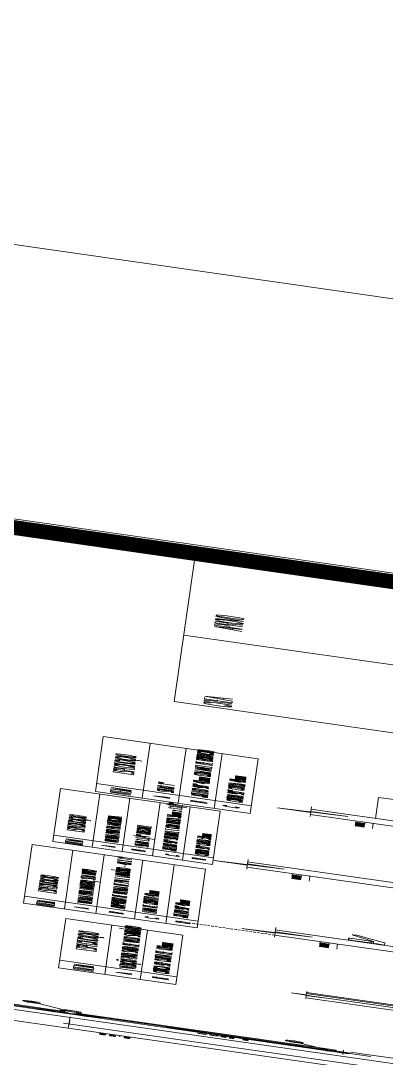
# Model space of a CAD drawing. Header units: millimetres. Extents: x -361192058 to 101130107379, y -14071650034 to 19218552450.
# Drawn here: x -133715 to -133568.4, y 41696.7 to 42113 of the extents above; entities that cross this region are included whole.
import ezdxf
from ezdxf.enums import TextEntityAlignment as Align

# ---------------------------------------------------------------- set-up
doc = ezdxf.new("R2010")
doc.units = ezdxf.units.MM
doc.header["$LTSCALE"] = 0.5
doc.linetypes.add('CENTER2', pattern=[28.575, 19.05, -3.175, 3.175, -3.175])
doc.linetypes.add('HIDDEN2', pattern=[0.1875, 0.125, -0.0625])
for name, color, linetype in [('02', 2, 'Continuous'), ('14-04-Texto-04', 3, 'Continuous'), ('CERC02', 3, 'Continuous'), ('DETALLHES_ESGOTO', 3, 'Continuous'), ('DETALLHES_HIDRAULICO', 4, 'Continuous'), ('PROJEÇÃO', 8, 'HIDDEN2'), ('TEXTO2', 3, 'Continuous'), ('TXT_0', 7, 'Continuous'), ('TXT_1', 3, 'Continuous'), ('TXT_2', 6, 'Continuous')]:
    doc.layers.add(name, color=color, linetype=linetype)
doc.styles.add('ADITIVOCAD', font='ROMANS.shx')
doc.styles.add('ROMANS', font='romans', dxfattribs={"height": 0.1})
doc.styles.get("Standard").update_dxf_attribs({"font": 'txt.shx', "height": 0.12})

# ---------------------------------------------------------------- blocks, each defined once
blk = doc.blocks.new('_ARCHTICK')
at = {"color": 0, "linetype": 'ByBlock', "const_width": 0.15}
blk.add_lwpolyline([(-0.5, -0.5), (0.5, 0.5)], dxfattribs=at)
blk = doc.blocks.new('APROVADO QUADRA 21.2 MBVII')
at = {"lineweight": 18}
blk.add_lwpolyline([(4114.8259, 2517.8679), (4314.7408, 2517.8679), (4314.7408, 2359.9753), (4114.8259, 2359.9753)], close=True, dxfattribs=at)
at = {"layer": '02', "lineweight": 18}
for p, q in [((4256.8841, 2407.6273), (4256.8841, 2406.8285)), ((4273.1255, 2407.5497), (4273.1255, 2406.494)), ((4277.0458, 2407.1087), (4277.0458, 2386.5459))]:
    blk.add_line(p, q, dxfattribs=at)
blk.add_lwpolyline([(4229.7208, 2385.7337), (4290.9208, 2385.7337), (4290.9208, 2430.2837), (4229.7208, 2430.2837)], close=True, dxfattribs=at)
at = {"layer": '02', "lineweight": 18, "const_width": 0.1}
blk.add_lwpolyline([(4230.4708, 2386.4837), (4290.1708, 2386.4837), (4290.1708, 2429.5337), (4230.4708, 2429.5337)], close=True, dxfattribs=at)
at = {"layer": '14-04-Texto-04', "lineweight": 18}
blk.add_line((4282.947, 2407.1087), (4282.947, 2394.5615), dxfattribs=at)
at = {"layer": 'CERC02', "lineweight": 18}
blk.add_line((4277.0458, 2407.1087), (4290.1708, 2407.1087), dxfattribs=at)
at = {"layer": 'DETALLHES_ESGOTO', "lineweight": 18}
for p, q in [((4253.3476, 2404.7085), (4253.3476, 2405.9459)), ((4253.1925, 2404.7085), (4253.1925, 2405.9038)), ((4258.5578, 2405.7177), (4258.657, 2405.7177)), ((4258.5299, 2405.6898), (4258.5299, 2405.5844)), ((4258.6849, 2405.6898), (4258.6849, 2405.5844)), ((4258.688, 2405.5485), (4259.0133, 2405.6959)), ((4259.0472, 2405.6662), (4258.7267, 2405.4718)), ((4259.033, 2405.6898), (4259.0472, 2405.6662)), ((4258.5299, 2405.5192), (4258.5299, 2405.4696)), ((4258.5578, 2405.5564), (4258.657, 2405.5564)), ((4258.5578, 2405.5471), (4258.6816, 2405.5471)), ((4258.5299, 2405.4696), (4258.7186, 2405.4696))]:
    blk.add_line(p, q, dxfattribs=at)
blk.add_lwpolyline([(4270.0054, 2405.5273), (4271.2702, 2405.5273), (4271.2702, 2405.6514), (4269.4075, 2405.6514)], dxfattribs=at)
for centre, radius, start, end in [((4258.5578, 2405.6898), 0.0279, 90, 180), ((4258.657, 2405.6898), 0.0279, 0, 90), ((4259.0197, 2405.6818), 0.0155, 31.16696, 114.38037), ((4258.5578, 2405.5844), 0.0279, 180, 270), ((4258.657, 2405.5844), 0.0279, 270, 0), ((4258.5578, 2405.5192), 0.0279, 90, 180), ((4258.6816, 2405.5626), 0.0155, 270, 294.38037), ((4258.7186, 2405.4851), 0.0155, 270, 301.23091)]:
    blk.add_arc(centre, radius, start, end, dxfattribs=at)
at = {"layer": 'DETALLHES_HIDRAULICO', "lineweight": 18}
for p, q in [((4248.6435, 2410.4834), (4248.6435, 2407.6276)), ((4248.7211, 2410.4834), (4248.7211, 2407.6276)), ((4248.6265, 2407.6276), (4248.7381, 2407.6276)), ((4248.6265, 2407.5624), (4248.6265, 2407.6276)), ((4248.7381, 2407.6276), (4248.7381, 2407.5624)), ((4248.7381, 2407.5624), (4248.6265, 2407.5624)), ((4248.6265, 2407.5624), (4248.642, 2407.5458)), ((4248.642, 2407.5458), (4248.642, 2407.4652)), ((4248.642, 2407.5458), (4248.7226, 2407.5458)), ((4248.6849, 2407.5055), (4248.7381, 2407.5624)), ((4248.7226, 2407.5458), (4248.8462, 2407.5458)), ((4248.8462, 2407.5768), (4248.8462, 2407.4342)), ((4248.925, 2407.5768), (4248.8462, 2407.5768)), ((4248.8462, 2407.5559), (4248.925, 2407.5559)), ((4248.925, 2407.4342), (4248.925, 2407.5768)), ((4248.9414, 2407.4773), (4248.9414, 2407.5337)), ((4248.6265, 2407.4486), (4248.642, 2407.4652)), ((4248.642, 2407.4652), (4248.7226, 2407.4652)), ((4248.6849, 2407.5055), (4248.7381, 2407.4486)), ((4248.7226, 2407.4652), (4248.8462, 2407.4652)), ((4248.8462, 2407.5055), (4248.925, 2407.5055)), ((4248.8462, 2407.4551), (4248.925, 2407.4551)), ((4248.6265, 2407.4486), (4248.6265, 2407.3834)), ((4248.7381, 2407.4486), (4248.6265, 2407.4486)), ((4248.6265, 2407.3834), (4248.7381, 2407.3834)), ((4248.6435, 2407.3834), (4248.6435, 2405.7644)), ((4248.7211, 2407.3834), (4248.7211, 2405.7644)), ((4248.7381, 2407.3834), (4248.7381, 2407.4486)), ((4248.8462, 2407.4342), (4248.925, 2407.4342)), ((4248.7964, 2405.9215), (4248.7964, 2406.265)), ((4248.7964, 2406.265), (4248.7964, 2405.9215)), ((4248.642, 2405.6927), (4248.642, 2405.6705)), ((4248.7226, 2405.6927), (4248.7226, 2405.6705))]:
    blk.add_line(p, q, dxfattribs=at)
blk.add_lwpolyline([(4248.6249, 2405.7582, -0.414214), (4248.6311, 2405.7644), (4248.7335, 2405.7644, -0.414214), (4248.7397, 2405.7582), (4248.7397, 2405.7567, -0.414214), (4248.7335, 2405.7505), (4248.6311, 2405.7505, -0.414214), (4248.6249, 2405.7567)], format="xyb", close=True, dxfattribs=at)
blk.add_lwpolyline([(4248.7304, 2405.7505), (4248.7304, 2405.7005, -0.414214), (4248.7226, 2405.6927), (4248.642, 2405.6927, -0.414214), (4248.6342, 2405.7005), (4248.6342, 2405.7505)], format="xyb", dxfattribs=at)
blk.add_circle((4248.6823, 2405.6453), 0.0392, dxfattribs=at)
for centre, radius, start, end in [((4248.9252, 2407.534), 0.0162, 358.82108, 90.47545), ((4248.9252, 2407.477), 0.0162, 269.52455, 1.17892), ((4248.6823, 2405.6453), 0.0475, 148.04022, 31.95978)]:
    blk.add_arc(centre, radius, start, end, dxfattribs=at)
at = {"layer": 'PROJEÇÃO', "lineweight": 18}
blk.add_line((4258.0276, 2406.2134), (4258.0276, 2406.7949), dxfattribs=at)
at = {"layer": 'TXT_0', "linetype": 'CENTER2', "lineweight": 18}
for p, q in [((4248.6823, 2410.8165), (4248.6823, 2405.4548)), ((4248.885, 2405.6438), (4248.5047, 2405.6438))]:
    blk.add_line(p, q, dxfattribs=at)
at = {"layer": 'TXT_0', "linetype": 'ByBlock', "lineweight": 18}
for p, q in [((4247.3769, 2403.7448), (4247.3769, 2410.6429)), ((4247.7596, 2403.7448), (4247.7596, 2407.5427)), ((4248.3884, 2407.5039), (4247.7014, 2407.5039))]:
    blk.add_line(p, q, dxfattribs=at)
at = {"layer": 'TXT_0', "lineweight": 18}
for p, q in [((4258.2957, 2406.7389), (4258.2957, 2407.9232)), ((4248.8988, 2407.5338), (4249.1575, 2407.7372)), ((4257.687, 2407.4302), (4262.8895, 2407.4302)), ((4263.3883, 2407.3129), (4268.1042, 2407.3129)), ((4257.687, 2407.1672), (4262.8895, 2407.1672)), ((4263.3883, 2407.1075), (4268.1042, 2407.1075)), ((4252.4935, 2407.0704), (4256.8841, 2407.0704)), ((4268.2688, 2406.9848), (4273.1255, 2406.9848)), ((4257.687, 2406.953), (4262.8895, 2406.953)), ((4263.3883, 2406.9022), (4268.1042, 2406.9022)), ((4268.2688, 2406.7394), (4273.1255, 2406.7394)), ((4263.1444, 2406.0361), (4263.5933, 2406.0361)), ((4248.7092, 2405.739), (4248.9679, 2405.9424)), ((4257.5858, 2405.7856), (4258.0347, 2405.7856)), ((4268.497, 2405.6625), (4268.9459, 2405.6625))]:
    blk.add_line(p, q, dxfattribs=at)
at = {"layer": 'TXT_0', "lineweight": 18, "const_width": 0.0103}
for points in [[(4248.8936, 2407.5338, 1), (4248.904, 2407.5338, 1)], [(4248.704, 2405.739, 1), (4248.7144, 2405.739, 1)]]:
    blk.add_lwpolyline(points, format="xyb", close=True, dxfattribs=at)
at = {"layer": 'TXT_0', "linetype": 'CENTER2', "lineweight": 18}
for points in [[(4264.2601, 2406.464), (4263.8666, 2406.464), (4263.8666, 2406.213), (4263.7578, 2406.6899), (4263.7578, 2406.464), (4263.4145, 2406.464)], [(4258.7015, 2406.2134), (4258.308, 2406.2134), (4258.308, 2405.9624), (4258.1992, 2406.4394), (4258.1992, 2406.2134), (4257.8559, 2406.2134)], [(4269.6128, 2406.0904), (4269.2193, 2406.0904), (4269.2193, 2405.8393), (4269.1104, 2406.3163), (4269.1104, 2406.0904), (4268.7672, 2406.0904)]]:
    blk.add_lwpolyline(points, dxfattribs=at)
at = {"layer": 'TXT_0', "lineweight": 18}
blk.add_lwpolyline([(4252.9197, 2405.9459), (4253.1757, 2405.9459), (4253.1757, 2405.8297), (4253.2248, 2406.0457), (4253.2248, 2405.9459), (4253.5299, 2405.9459)], dxfattribs=at)
for centre in [(4249.2063, 2407.7756), (4249.0167, 2405.9807)]:
    blk.add_circle(centre, 0.062, dxfattribs=at)
at = {"layer": 'TXT_1', "lineweight": 18}
for p, q in [((4248.3312, 2411.1204), (4248.3312, 2403.7836)), ((4248.7964, 2410.565), (4248.7964, 2407.5458)), ((4248.7964, 2407.4652), (4248.7964, 2405.6918)), ((4263.5896, 2406.4659), (4263.5896, 2402.9226)), ((4264.0549, 2406.4659), (4264.0549, 2404.7906)), ((4258.031, 2406.2153), (4258.031, 2402.9822)), ((4258.4963, 2406.2153), (4258.4963, 2404.4591)), ((4268.9423, 2406.0922), (4268.9423, 2402.8591)), ((4269.4075, 2406.0922), (4269.4075, 2404.3825)), ((4252.9699, 2405.9459), (4252.9699, 2403.4233)), ((4253.4352, 2405.9459), (4253.4352, 2404.5689)), ((4248.7964, 2405.5957), (4248.7964, 2403.7836))]:
    blk.add_line(p, q, dxfattribs=at)
at = {"layer": 'TXT_2', "lineweight": 18}
for p, q in [((4257.687, 2407.9232), (4262.8895, 2407.9232)), ((4257.687, 2406.7389), (4257.687, 2407.9232)), ((4262.8895, 2406.7389), (4262.8895, 2407.9232)), ((4263.3883, 2407.7857), (4268.1042, 2407.7857)), ((4263.3883, 2406.6968), (4263.3883, 2407.7857)), ((4263.9721, 2406.6968), (4263.9721, 2407.7857)), ((4268.1042, 2406.6968), (4268.1042, 2407.7857)), ((4252.4935, 2406.8285), (4252.4935, 2407.6273)), ((4252.4935, 2407.6273), (4256.8841, 2407.6273)), ((4253.1811, 2406.8285), (4253.1811, 2407.6273)), ((4257.687, 2407.6444), (4262.8895, 2407.6444)), ((4268.2688, 2407.5497), (4273.1255, 2407.5497)), ((4268.2688, 2406.494), (4268.2688, 2407.5497)), ((4268.9664, 2406.494), (4268.9664, 2407.5497)), ((4263.3883, 2407.5183), (4268.1042, 2407.5183)), ((4252.4935, 2407.3123), (4256.8841, 2407.3123)), ((4268.2688, 2407.2302), (4273.1255, 2407.2302)), ((4252.4935, 2406.8285), (4256.8841, 2406.8285)), ((4257.687, 2406.7389), (4262.8895, 2406.7389)), ((4263.3883, 2406.6968), (4268.1042, 2406.6968)), ((4268.2688, 2406.494), (4273.1255, 2406.494))]:
    blk.add_line(p, q, dxfattribs=at)
at = {"layer": 'TXT_0', "linetype": 'ByBlock', "lineweight": 18, "xscale": 0.05040300537806053, "yscale": 0.05040300537806053, "zscale": 0.05040300537806053, "rotation": 90}
blk.add_blockref('_ARCHTICK', (4247.7596, 2407.5039), dxfattribs=at)
at = {"color": 0, "lineweight": 13, "flags": 8}
for p in [(4700.7247, 2280.1125), (4699.5738, 2277.8964), (4702.3546, 2276.195), (4703.6722, 2274.085), (4699.8445, 2272.2194), (4703.0488, 2270.137), (4703.0877, 2267.9803), (4700.6523, 2261.5216), (4700.7007, 2257.1593)]:
    blk.add_attdef('NIVEL', p, '', height=0.075, dxfattribs=at)
for rotation, width, p in [(90, 0.8, (4700.8205, 2275.7521)), (270, 0.6, (4703.8437, 2274.9021)), (90, 0.8, (4701.5575, 2268.5021)), (180, 0.6, (4651.1817, 2236.1931))]:
    blk.add_attdef('$PORTA', text='', height=0.09, rotation=rotation, dxfattribs=dict(at, width=width)).set_placement(p, align=Align.MIDDLE)
for p in [(4654.176, 2240.463), (4648.499, 2240.1923), (4637.8012, 2239.3845), (4633.4388, 2239.3361), (4656.3921, 2239.3121), (4652.4746, 2237.6822), (4646.4166, 2236.988), (4644.2598, 2236.9491), (4650.3646, 2236.3646)]:
    blk.add_attdef('NIVEL', p, '', height=0.075, rotation=270, dxfattribs=at)
at = {"color": 0, "lineweight": 13, "width": 0.8, "flags": 8}
for p in [(4652.0317, 2239.2163), (4644.7817, 2238.4793)]:
    blk.add_attdef('$PORTA', text='', height=0.09, dxfattribs=at).set_placement(p, align=Align.MIDDLE)
at = {"layer": 'TEXTO2', "lineweight": 18, "style": 'ROMANS'}
for s, p in [('CREA', (4277.2063, 2406.9101)), ('APROVO', (4283.9722, 2406.912))]:
    blk.add_text(s, height=0.1885, dxfattribs=at).set_placement(p, align=Align.TOP_LEFT)
at = {"layer": 'TXT_0', "lineweight": 18, "style": 'ADITIVOCAD'}
for s, height, p in [('VALVULA PARA LAVATORIO, SEM UNHO', 0.096362, (4258.4177, 2407.467)), ('VALVULA PARA PIA AMERICANA', 0.092426, (4264.0891, 2407.3482)), ('ADAPTADOR DE VALVULA DE PIA E LAVATÓRIO - 40 X 1"', 0.096362, (4258.4177, 2407.2404)), ('VEDAÇÃO PARA SAIDA DE VASO SANITÁRIO', 0.108866, (4253.319, 2407.112)), ('SIFAO 1.1/4" ROSCAVEL', 0.092426, (4264.0732, 2407.1428)), ('LUVA DE CORRER 40mm', 0.096362, (4258.4177, 2407.0263)), ('SIFAO 1"', 0.11043, (4269.1062, 2407.027)), ('JOELHO 90%%D SOLDAVEL E COM ROSCA 50mm x 1.1/2"', 0.092426, (4264.0668, 2406.9537)), ('CURCA 90º CURTA DE 100mm', 0.108866, (4253.319, 2406.8836)), ('JOELHO 90%%D 40mm', 0.096362, (4258.4177, 2406.8122)), ('JOELHO 90%%D 40mm COM ANEL DE BORRACHA', 0.110431, (4269.1062, 2406.7953)), ('CURVA 90%%D CURTA 50mm', 0.092426, (4264.06, 2406.7321)), ('CURVA 90%%D CURTA 40mm', 0.110431, (4269.1062, 2406.5549)), ('PAREDE', 0.06203, (4263.1463, 2406.0922)), ('PAREDE', 0.06203, (4257.5877, 2405.8417)), ('PAREDE', 0.06203, (4268.4989, 2405.7186))]:
    blk.add_text(s, height=height, dxfattribs=at).set_placement(p)
for s, height, p in [('2.20', 0.07754, (4247.3162, 2407.07)), ('%%C 25mm', 0.06203, (4248.588, 2406.2826))]:
    blk.add_text(s, height=height, rotation=90, dxfattribs=at).set_placement(p)
at = {"layer": 'TXT_1', "lineweight": 18, "style": 'ADITIVOCAD'}
for s, p in [('D', (4249.2063, 2407.7756)), ('E', (4249.0167, 2405.9807))]:
    blk.add_text(s, height=0.0698, dxfattribs=at).set_placement(p, align=Align.MIDDLE)
for s, height, p in [('ITEM', 0.12045, (4257.7212, 2407.7148)), ('ESPECIFICACAO', 0.120452, (4258.9118, 2407.7148)), ('ITEM', 0.11553, (4263.421, 2407.5859)), ('ESPECIFICAÇAO', 0.115533, (4264.563, 2407.5859)), ('ITEM', 0.13608, (4252.5752, 2407.3919)), ('ESPECIFICAÇAO', 0.136082, (4254.351, 2407.3919)), ('A', 0.0964, (4257.9485, 2407.4843)), ('A', 0.0924, (4263.639, 2407.3648)), ('ITEM', 0.13804, (4268.3517, 2407.3109)), ('ESPECIFICAÇAO', 0.138039, (4270.1531, 2407.3109)), ('B', 0.0964, (4257.9423, 2407.2456)), ('A', 0.1089, (4252.7888, 2407.1315)), ('B', 0.0924, (4263.639, 2407.1595)), ('A', 0.1104, (4268.5684, 2407.0468)), ('C', 0.0964, (4257.9423, 2407.0029)), ('B', 0.1089, (4252.7971, 2406.8825)), ('C', 0.0924, (4263.6298, 2406.9281)), ('B', 0.1104, (4268.5768, 2406.7942)), ('D', 0.0964, (4257.942, 2406.7919)), ('D', 0.0924, (4263.6426, 2406.7476)), ('C', 0.1104, (4268.5726, 2406.5735))]:
    blk.add_text(s, height=height, dxfattribs=at).set_placement(p)

msp = doc.modelspace()

# ---------------------------------------------------------------- block references
at = {"layer": '02', "color": 0, "lineweight": 30, "xscale": -4.574818403918471, "yscale": -59.40450511825884, "zscale": 4.574818403918471, "rotation": 261.8606972171988}
msp.add_blockref('APROVADO QUADRA 21.2 MBVII', (5129.041, 2225.201), dxfattribs=at)

doc.saveas('drawing.dxf')
